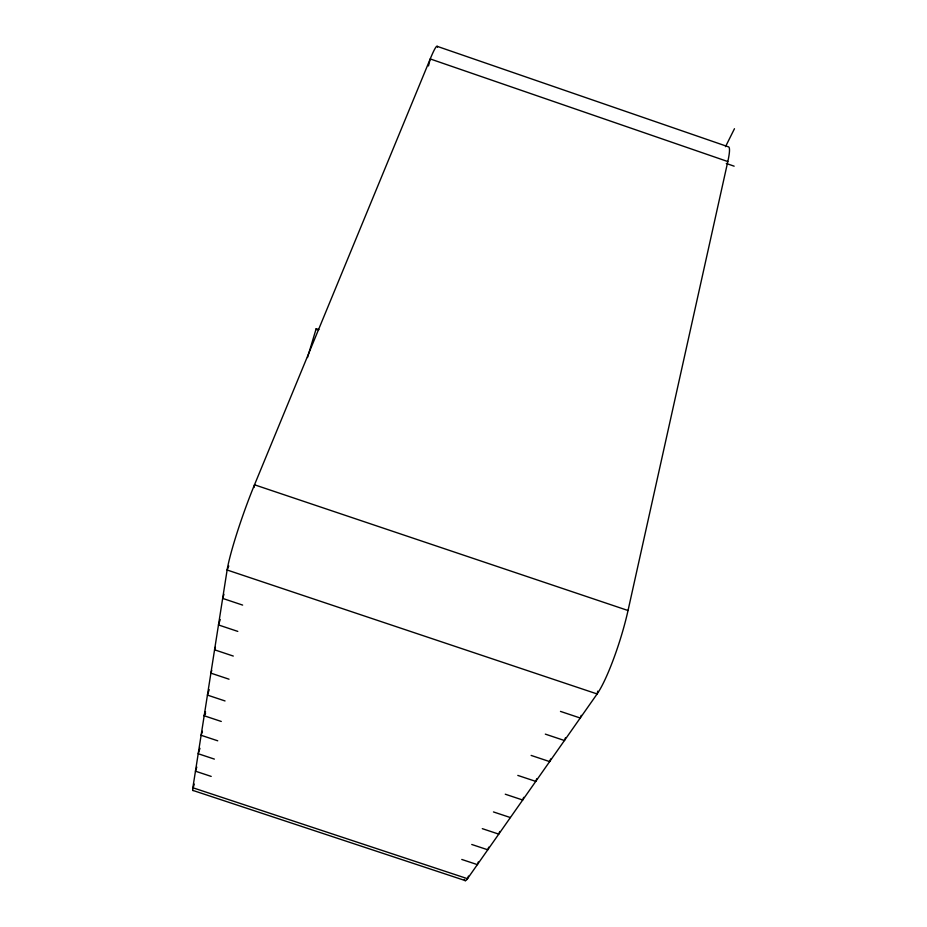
<?xml version="1.0" encoding="UTF-8"?>
<svg xmlns="http://www.w3.org/2000/svg" width="927" height="927" viewBox="0 0 927 927"><rect width="100%" height="100%" fill="white"/><g stroke="black" fill="none" stroke-linecap="round" stroke-linejoin="round"><path stroke-width="1.39" d="M254.044 487.486L254.508 484.786L430.221 58.934A51.982 3.778 -72 0 1 437.451 47.207M464.357 879.341A49.038 5.377 -73 0 0 467.486 878.692L597.115 693.952A63.836 9.942 -72.4 0 0 628.031 610.511L727.811 161.553A51.727 6.385 -70 0 0 728.24 146.779L437.208 46.35M597.753 691.136L597.115 693.952L227.127 570.001A64.23 5.898 -70.6 0 1 254.508 484.786L628.031 610.511M428.483 65.933L430.221 58.934L727.811 161.553M318.911 329.641L316.177 328.703L307.509 357.532M223.963 594.323L222.654 598.402L242.631 605.088M220.232 619.526L218.471 624.949L237.799 631.403M215.435 647.104L214.566 649.815L233.28 656.061M211.773 670.43L210.892 673.153L229.027 679.201M209.201 689.63L207.439 695.099L225.041 700.951M221.275 721.461L204.183 715.771L205.516 711.646M202.41 731.287L201.113 735.285L217.729 740.8M199.954 748.344L198.204 753.732L214.369 759.097M196.791 767.092L195.458 771.194L211.194 776.409M468.436 876.073L467.486 878.692L192.851 787.753L227.127 570.001L228.772 565.98M478.332 861.936L477.359 864.624L461.773 859.456M488.738 847.139L487.764 849.792L471.75 844.474M499.711 831.507L498.761 834.126L482.307 828.657M523.674 797.324L522.701 800.013L505.273 794.207M536.745 778.726L535.76 781.391L517.811 775.412M550.626 758.935L549.653 761.6L531.136 755.424M565.424 737.857L564.439 740.511L545.331 734.126M581.217 715.343L580.232 718.019L560.476 711.403M194.264 784.103L192.665 789.468A49.258 3.175 -70.2 0 0 193.187 790.488M725.505 146.675L734.462 128.726M204.183 715.771L205.585 713.257M192.781 790.383L465.424 880.65M493.454 811.936L510.383 817.556M726.304 163.476L734.149 166.176M317.046 329.861A1103.848 82.005 -73.9 0 1 316.177 328.703"/></g></svg>
